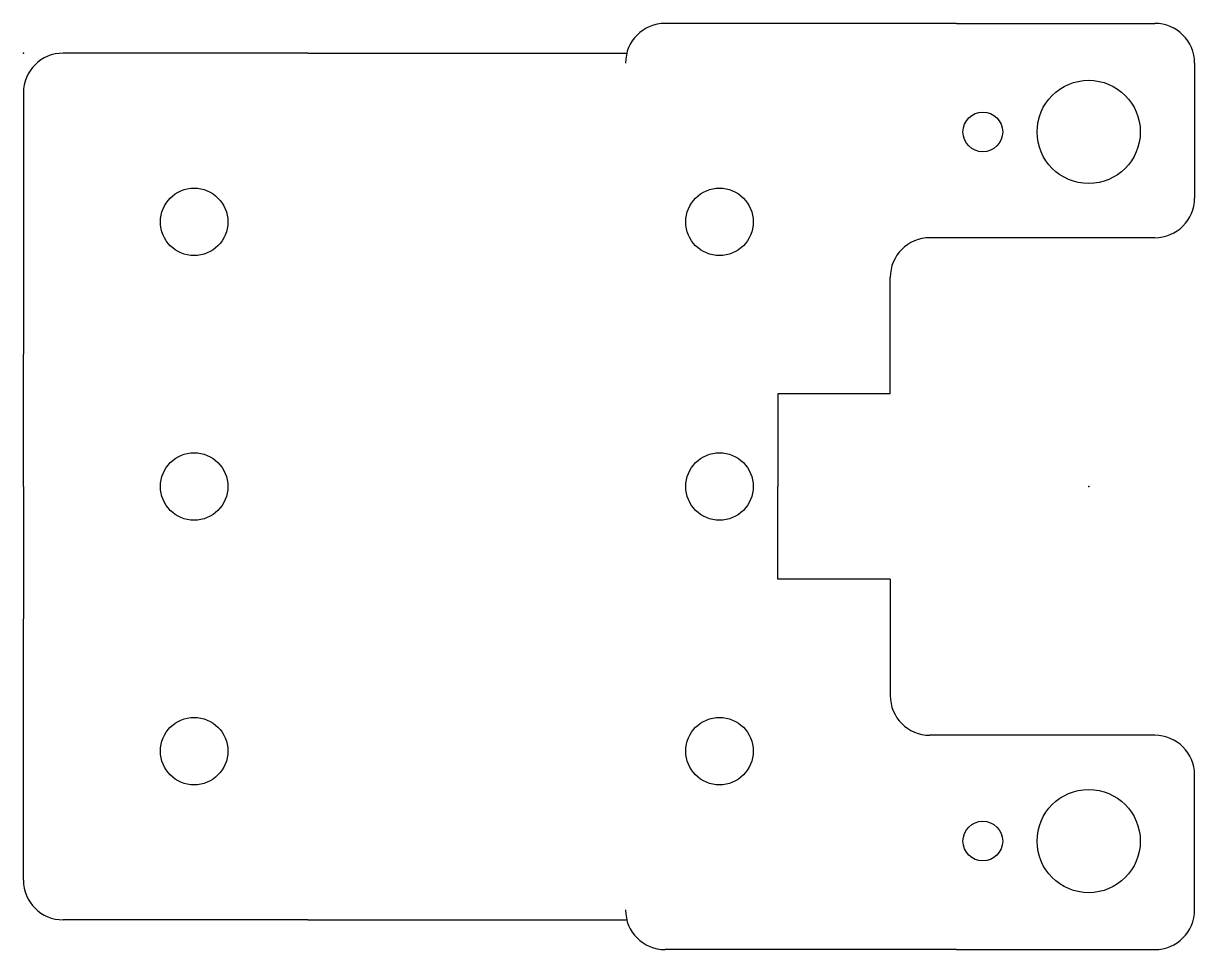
# Model space of a CAD drawing. Header units: centimetres. Extents: x -8.05 to 0.8, y -3.5 to 3.5.
import ezdxf

# ---------------------------------------------------------------- set-up
doc = ezdxf.new("R2010")
doc.units = ezdxf.units.CM
doc.header["$MEASUREMENT"] = 0
doc.layers.add('support global bas v8_Sketch1', color=7, linetype='Continuous')

msp = doc.modelspace()

# ---------------------------------------------------------------- linework, layer by layer
at = {"layer": 'support global bas v8_Sketch1'}
for p, q in [((-1, 3.5), (-3.2, 3.5)), ((-1, 3.5), (0.5, 3.5)), ((-5.9, 3.275), (-7.75, 3.275)), ((-5.9, 3.275), (-3.4905, 3.275)), ((0.8, 3.2), (0.8, 2.18)), ((-8.05, 2.975), (-8.05, 1)), ((0.5, 1.88), (-1.2, 1.88)), ((-1.5, 0.7), (-1.5, 1.58)), ((-8.05, 0), (-8.05, 1)), ((-1.5, 0.7), (-2.35, 0.7)), ((-2.35, 0.7), (-2.35, 0)), ((-8.05, 0), (-8.05, -1)), ((-2.35, -0.7), (-2.35, 0)), ((-1.5, -0.7), (-2.35, -0.7)), ((-1.5, -0.7), (-1.5, -1.58)), ((-8.05, -2.975), (-8.05, -1)), ((0.5, -1.88), (-1.2, -1.88)), ((0.8, -3.2), (0.8, -2.18)), ((-5.9, -3.275), (-7.75, -3.275)), ((-5.9, -3.275), (-3.4905, -3.275)), ((-1, -3.5), (-3.2, -3.5)), ((-1, -3.5), (0.5, -3.5))]:
    msp.add_line(p, q, dxfattribs=at)
for centre, radius in [((0, 2.68), 0.39), ((-0.8, 2.68), 0.15), ((-6.76, 2), 0.255), ((-2.79, 2), 0.255), ((-6.76, 0), 0.255), ((-6.76, 0), 0.255), ((-2.79, 0), 0.255), ((-2.79, 0), 0.255), ((-6.76, -2), 0.255), ((-2.79, -2), 0.255), ((0, -2.68), 0.39), ((-0.8, -2.68), 0.15)]:
    msp.add_circle(centre, radius, dxfattribs=at)
for centre, start, end in [((-3.2, 3.2), 90, 180), ((0.5, 3.2), 0, 90), ((-7.75, 2.975), 90, 180), ((0.5, 2.18), 270, 0), ((-1.2, 1.58), 90, 180), ((-1.2, -1.58), 180, 270), ((0.5, -2.18), 0, 90), ((-7.75, -2.975), 180, 270), ((-3.2, -3.2), 180, 270), ((0.5, -3.2), 270, 0)]:
    msp.add_arc(centre, 0.3, start, end, dxfattribs=at)
for p in [(-8.05, 3.275), (0, 0), (0, 0)]:
    msp.add_point(p, dxfattribs=at)

doc.saveas('drawing.dxf')
